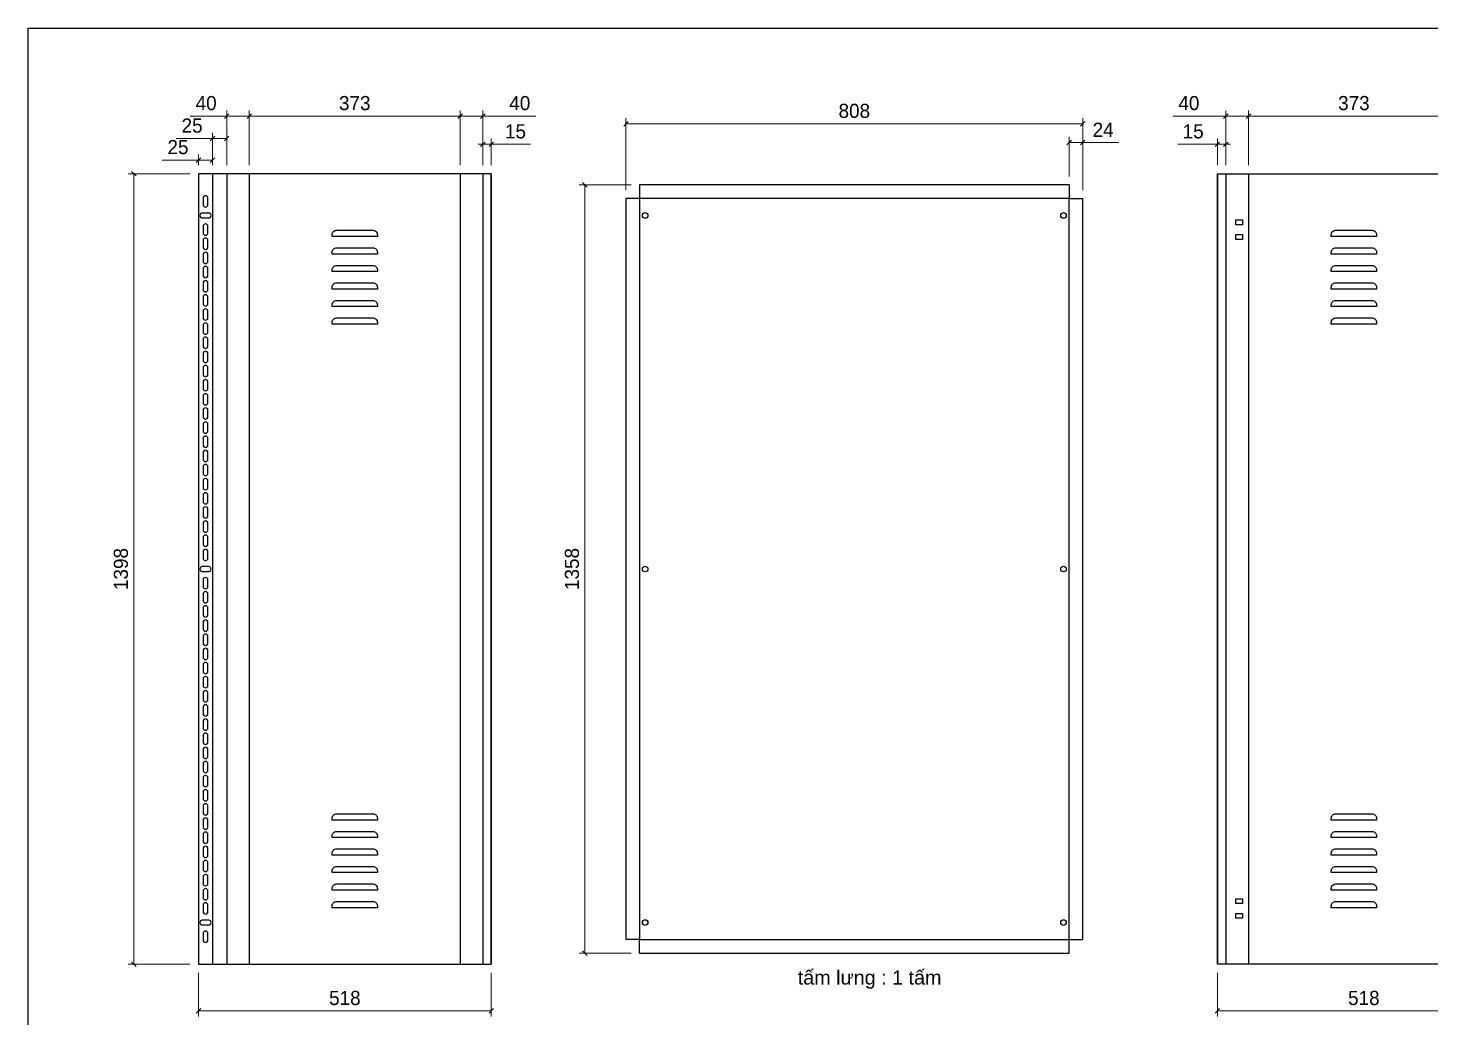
# Model space of a CAD drawing. Header units: millimetres. Extents: x 0 to 3881, y 0 to 2744.
# Drawn here: x 0 to 2482, y 994 to 2744 of the extents above; entities that cross this region are included whole.
import ezdxf
from ezdxf.enums import TextEntityAlignment as Align

# ---------------------------------------------------------------- set-up
doc = ezdxf.new("R2010")
doc.units = ezdxf.units.MM
doc.layers.add('DIM', color=253, linetype='Continuous')
doc.styles.add('Tahoma (Input Text)', font='tahoma.ttf')
doc.dimstyles.new('Dim-25', dxfattribs={"dimtxt": 25, "dimasz": 8, "dimexe": 10, "dimexo": 15, "dimgap": 10, "dimtad": 1, "dimdec": 0, "dimtxsty": 'Standard', "dimblk": 'OBLIQUE', "dimcen": 10, "dimclrd": 5, "dimclre": 5, "dimclrt": 3, "dimazin": 3, "dimtfac": 1, "dimtdec": 0, "dimtmove": 0, "dimatfit": 3, "dimldrblk": 'OBLIQUE', "dimlwd": 9, "dimlwe": 9})

# ---------------------------------------------------------------- blocks, each defined once
blk = doc.blocks.new('*D1')
at = {"color": 0, "linetype": 'ByBlock', "lineweight": -2}
for p, q in [((800.4, 2534.8), (808.4, 2542.8)), ((823.4, 2542.8), (815.4, 2534.8))]:
    blk.add_line(p, q, dxfattribs=at)
at = {"layer": 'Defpoints', "color": 0, "ltscale": 3, "transparency": 16777216}
for p in [(819.4, 2538.8), (804.4, 2486.8), (819.4, 2486.8)]:
    blk.add_point(p, dxfattribs=at)
at = {"layer": 'DIM', "color": 5, "lineweight": 9, "ltscale": 3, "transparency": 16777216}
for p, q in [((804.4, 2538.8), (796.4, 2538.8)), ((804.4, 2501.8), (804.4, 2548.8)), ((804.4, 2538.8), (819.4, 2538.8)), ((819.4, 2501.8), (819.4, 2548.8)), ((819.4, 2538.8), (889, 2538.8))]:
    blk.add_line(p, q, dxfattribs=at)
at = {"layer": 'DIM', "color": 3, "ltscale": 3, "transparency": 16777216, "insert": (862.2, 2561.6), "char_height": 25, "attachment_point": 5}
blk.add_mtext('15', dxfattribs=at)
blk = doc.blocks.new('_Oblique')
at = {"color": 0, "linetype": 'ByBlock', "lineweight": -2}
blk.add_line((-0.5, -0.5), (0.5, 0.5), dxfattribs=at)
blk = doc.blocks.new('*D2')
at = {"color": 0, "linetype": 'ByBlock', "lineweight": -2}
for p, q in [((768.4, 2592.7), (760.4, 2584.7)), ((800.4, 2584.7), (808.4, 2592.7))]:
    blk.add_line(p, q, dxfattribs=at)
at = {"layer": 'Defpoints', "color": 0, "ltscale": 3, "transparency": 16777216}
for p in [(764.4, 2588.7), (764.4, 2486.8), (804.4, 2486.8)]:
    blk.add_point(p, dxfattribs=at)
at = {"layer": 'DIM', "color": 5, "lineweight": 9, "ltscale": 3, "transparency": 16777216}
for p, q in [((764.4, 2501.8), (764.4, 2598.7)), ((764.4, 2588.7), (804.4, 2588.7)), ((804.4, 2501.8), (804.4, 2598.7)), ((804.4, 2588.7), (898.2, 2588.7))]:
    blk.add_line(p, q, dxfattribs=at)
at = {"layer": 'DIM', "color": 3, "ltscale": 3, "transparency": 16777216, "insert": (869.8, 2611.5), "char_height": 25, "attachment_point": 5}
blk.add_mtext('40', dxfattribs=at)
blk = doc.blocks.new('*D3')
at = {"color": 0, "linetype": 'ByBlock', "lineweight": -2}
for p, q in [((395.4, 2592.7), (387.4, 2584.7)), ((760.4, 2584.7), (768.4, 2592.7))]:
    blk.add_line(p, q, dxfattribs=at)
at = {"layer": 'Defpoints', "color": 0, "ltscale": 3, "transparency": 16777216}
for p in [(391.4, 2588.7), (391.4, 2486.8), (764.4, 2486.8)]:
    blk.add_point(p, dxfattribs=at)
at = {"layer": 'DIM', "color": 5, "lineweight": 9, "ltscale": 3, "transparency": 16777216}
for p, q in [((391.4, 2501.8), (391.4, 2598.7)), ((764.4, 2588.7), (391.4, 2588.7)), ((764.4, 2501.8), (764.4, 2598.7))]:
    blk.add_line(p, q, dxfattribs=at)
at = {"layer": 'DIM', "color": 3, "ltscale": 3, "transparency": 16777216, "insert": (577.9, 2611.5), "char_height": 25, "attachment_point": 5}
blk.add_mtext('373', dxfattribs=at)
blk = doc.blocks.new('*D4')
at = {"color": 0, "linetype": 'ByBlock', "lineweight": -2}
for p, q in [((355.4, 2592.7), (347.4, 2584.7)), ((387.4, 2584.7), (395.4, 2592.7))]:
    blk.add_line(p, q, dxfattribs=at)
at = {"layer": 'Defpoints', "color": 0, "ltscale": 3, "transparency": 16777216}
for p in [(351.4, 2588.7), (351.4, 2486.8), (391.4, 2486.8)]:
    blk.add_point(p, dxfattribs=at)
at = {"layer": 'DIM', "color": 5, "lineweight": 9, "ltscale": 3, "transparency": 16777216}
for p, q in [((351.4, 2588.7), (286.7, 2588.7)), ((351.4, 2501.8), (351.4, 2598.7)), ((391.4, 2588.7), (351.4, 2588.7)), ((391.4, 2501.8), (391.4, 2598.7))]:
    blk.add_line(p, q, dxfattribs=at)
at = {"layer": 'DIM', "color": 3, "ltscale": 3, "transparency": 16777216, "insert": (315, 2611.5), "char_height": 25, "attachment_point": 5}
blk.add_mtext('40', dxfattribs=at)
blk = doc.blocks.new('*D5')
at = {"color": 0, "linetype": 'ByBlock', "lineweight": -2}
for p, q in [((330.4, 2553), (322.4, 2545)), ((347.4, 2545), (355.4, 2553))]:
    blk.add_line(p, q, dxfattribs=at)
at = {"layer": 'Defpoints', "color": 0, "ltscale": 3, "transparency": 16777216}
for p in [(326.4, 2549), (326.4, 2486.8), (351.4, 2486.8)]:
    blk.add_point(p, dxfattribs=at)
at = {"layer": 'DIM', "color": 5, "lineweight": 9, "ltscale": 3, "transparency": 16777216}
for p, q in [((326.4, 2501.8), (326.4, 2559)), ((351.4, 2501.8), (351.4, 2559)), ((326.4, 2549), (262, 2549)), ((351.4, 2549), (326.4, 2549))]:
    blk.add_line(p, q, dxfattribs=at)
at = {"layer": 'DIM', "color": 3, "ltscale": 3, "transparency": 16777216, "insert": (290.2, 2571.8), "char_height": 25, "attachment_point": 5}
blk.add_mtext('25', dxfattribs=at)
blk = doc.blocks.new('*D6')
at = {"color": 0, "linetype": 'ByBlock', "lineweight": -2}
for p, q in [((305.4, 2514.9), (297.4, 2506.9)), ((322.4, 2506.9), (330.4, 2514.9))]:
    blk.add_line(p, q, dxfattribs=at)
at = {"layer": 'Defpoints', "color": 0, "ltscale": 3, "transparency": 16777216}
for p in [(301.4, 2510.9), (301.4, 2486.8), (326.4, 2486.8)]:
    blk.add_point(p, dxfattribs=at)
at = {"layer": 'DIM', "color": 5, "lineweight": 9, "ltscale": 3, "transparency": 16777216}
for p, q in [((301.4, 2510.9), (237, 2510.9)), ((301.4, 2501.8), (301.4, 2520.9)), ((326.4, 2510.9), (301.4, 2510.9)), ((326.4, 2501.8), (326.4, 2520.9))]:
    blk.add_line(p, q, dxfattribs=at)
at = {"layer": 'DIM', "color": 3, "ltscale": 3, "transparency": 16777216, "insert": (265.2, 2533.7), "char_height": 25, "attachment_point": 5}
blk.add_mtext('25', dxfattribs=at)
blk = doc.blocks.new('*D7')
at = {"color": 0, "linetype": 'ByBlock', "lineweight": -2}
for p, q in [((191.1, 2482.8), (183.1, 2490.8)), ((183.1, 1093.2), (191.1, 1085.2))]:
    blk.add_line(p, q, dxfattribs=at)
at = {"layer": 'Defpoints', "color": 0, "ltscale": 3, "transparency": 16777216}
for p in [(301.4, 2486.8), (187.1, 1089.2), (301.4, 1089.2)]:
    blk.add_point(p, dxfattribs=at)
at = {"layer": 'DIM', "color": 5, "lineweight": 9, "ltscale": 3, "transparency": 16777216}
for p, q in [((286.4, 2486.8), (177.1, 2486.8)), ((187.1, 2486.8), (187.1, 1089.2)), ((286.4, 1089.2), (177.1, 1089.2))]:
    blk.add_line(p, q, dxfattribs=at)
at = {"layer": 'DIM', "color": 3, "ltscale": 3, "transparency": 16777216, "insert": (164.3, 1788), "char_height": 25, "attachment_point": 5, "rotation": 90}
blk.add_mtext('1398', dxfattribs=at)
blk = doc.blocks.new('*D8')
at = {"color": 0, "linetype": 'ByBlock', "lineweight": -2}
for p, q in [((305.4, 1010.8), (297.4, 1002.8)), ((815.4, 1002.8), (823.4, 1010.8))]:
    blk.add_line(p, q, dxfattribs=at)
at = {"layer": 'Defpoints', "color": 0, "ltscale": 3, "transparency": 16777216}
for p in [(301.4, 1089.2), (819.4, 1089.2), (819.4, 1006.8)]:
    blk.add_point(p, dxfattribs=at)
at = {"layer": 'DIM', "color": 5, "lineweight": 9, "ltscale": 3, "transparency": 16777216}
for p, q in [((301.4, 1074.2), (301.4, 996.8)), ((819.4, 1074.2), (819.4, 996.8)), ((301.4, 1006.8), (819.4, 1006.8))]:
    blk.add_line(p, q, dxfattribs=at)
at = {"layer": 'DIM', "color": 3, "ltscale": 3, "transparency": 16777216, "insert": (560.4, 1029.5), "char_height": 25, "attachment_point": 5}
blk.add_mtext('518', dxfattribs=at)
blk = doc.blocks.new('khungtenAsean2')
at = {"color": 7}
blk.add_lwpolyline([(0, 0), (2970, 0), (2970, -2100), (0, -2100)], close=True, dxfattribs=at)
at = {"color": 1, "style": 'Tahoma (Input Text)', "flags": 8}
for tag, p in [('#03', (506.6, -2019.3)), ('#01', (137.1, -2021.3)), ('#05', (1106.6, -2021.3)), ('#07', (1834.7, -2021.3)), ('#09', (2146.7, -2021.3)), ('#02', (98.5, -2081.3)), ('#04', (486.1, -2081.3)), ('#06', (1065.3, -2081.3)), ('#08', (1817.4, -2081.3)), ('#10', (2146.7, -2081.3))]:
    blk.add_attdef(tag, p, '', height=25, dxfattribs=at)
blk.add_attdef('#11', text='', height=25, dxfattribs=at).set_placement((2915, -2067.3), align=Align.CENTER)
blk = doc.blocks.new('*D9')
at = {"color": 0, "linetype": 'ByBlock', "lineweight": -2}
for p, q in [((1845.6, 2545.9), (1837.6, 2537.9)), ((1861.6, 2537.9), (1869.6, 2545.9))]:
    blk.add_line(p, q, dxfattribs=at)
at = {"layer": 'Defpoints', "color": 0, "ltscale": 3, "transparency": 16777216}
for p in [(1865.6, 2541.9), (1841.6, 2467), (1865.6, 2443)]:
    blk.add_point(p, dxfattribs=at)
at = {"layer": 'DIM', "color": 5, "lineweight": 9, "ltscale": 3, "transparency": 16777216}
for p, q in [((1841.6, 2482), (1841.6, 2551.9)), ((1841.6, 2541.9), (1865.6, 2541.9)), ((1865.6, 2458), (1865.6, 2551.9)), ((1865.6, 2541.9), (1929.7, 2541.9))]:
    blk.add_line(p, q, dxfattribs=at)
at = {"layer": 'DIM', "color": 3, "ltscale": 3, "transparency": 16777216, "insert": (1901.7, 2564.5), "char_height": 25, "attachment_point": 5}
blk.add_mtext('24', dxfattribs=at)
blk = doc.blocks.new('*D10')
at = {"color": 0, "linetype": 'ByBlock', "lineweight": -2}
for p, q in [((1061.6, 2579), (1053.6, 2571)), ((1861.6, 2571), (1869.6, 2579))]:
    blk.add_line(p, q, dxfattribs=at)
at = {"layer": 'Defpoints', "color": 0, "ltscale": 3, "transparency": 16777216}
for p in [(1057.6, 2575), (1057.6, 2443), (1865.6, 2443)]:
    blk.add_point(p, dxfattribs=at)
at = {"layer": 'DIM', "color": 5, "lineweight": 9, "ltscale": 3, "transparency": 16777216}
for p, q in [((1057.6, 2458), (1057.6, 2585)), ((1865.6, 2458), (1865.6, 2585)), ((1865.6, 2575), (1057.6, 2575))]:
    blk.add_line(p, q, dxfattribs=at)
at = {"layer": 'DIM', "color": 3, "ltscale": 3, "transparency": 16777216, "insert": (1461.6, 2597.8), "char_height": 25, "attachment_point": 5}
blk.add_mtext('808', dxfattribs=at)
blk = doc.blocks.new('*D11')
at = {"color": 0, "linetype": 'ByBlock', "lineweight": -2}
for p, q in [((989, 2463), (981, 2471)), ((981, 1113), (989, 1105))]:
    blk.add_line(p, q, dxfattribs=at)
at = {"layer": 'Defpoints', "color": 0, "ltscale": 3, "transparency": 16777216}
for p in [(1081.6, 2467), (985, 1109), (1081.6, 1109)]:
    blk.add_point(p, dxfattribs=at)
at = {"layer": 'DIM', "color": 5, "lineweight": 9, "ltscale": 3, "transparency": 16777216}
for p, q in [((1066.6, 2467), (975, 2467)), ((985, 2467), (985, 1109)), ((1066.6, 1109), (975, 1109))]:
    blk.add_line(p, q, dxfattribs=at)
at = {"layer": 'DIM', "color": 3, "ltscale": 3, "transparency": 16777216, "insert": (962.2, 1788), "char_height": 25, "attachment_point": 5, "rotation": 90}
blk.add_mtext('1358', dxfattribs=at)
blk = doc.blocks.new('*D12')
at = {"color": 0, "linetype": 'ByBlock', "lineweight": -2}
for p, q in [((2099.8, 2534.8), (2107.8, 2542.8)), ((2122.8, 2542.8), (2114.8, 2534.8))]:
    blk.add_line(p, q, dxfattribs=at)
at = {"layer": 'Defpoints', "color": 0, "ltscale": 3, "transparency": 16777216}
for p in [(2103.8, 2538.8), (2103.8, 2486.8), (2118.8, 2486.8)]:
    blk.add_point(p, dxfattribs=at)
at = {"layer": 'DIM', "color": 5, "lineweight": 9, "ltscale": 3, "transparency": 16777216}
for p, q in [((2103.8, 2538.8), (2034.1, 2538.8)), ((2103.8, 2501.8), (2103.8, 2548.8)), ((2118.8, 2538.8), (2103.8, 2538.8)), ((2118.8, 2501.8), (2118.8, 2548.8)), ((2118.8, 2538.8), (2126.8, 2538.8))]:
    blk.add_line(p, q, dxfattribs=at)
at = {"layer": 'DIM', "color": 3, "ltscale": 3, "transparency": 16777216, "insert": (2061, 2561.6), "char_height": 25, "attachment_point": 5}
blk.add_mtext('15', dxfattribs=at)
blk = doc.blocks.new('*D13')
at = {"color": 0, "linetype": 'ByBlock', "lineweight": -2}
for p, q in [((2122.8, 2592.7), (2114.8, 2584.7)), ((2154.8, 2584.7), (2162.8, 2592.7))]:
    blk.add_line(p, q, dxfattribs=at)
at = {"layer": 'Defpoints', "color": 0, "ltscale": 3, "transparency": 16777216}
for p in [(2158.8, 2588.7), (2118.8, 2486.8), (2158.8, 2486.8)]:
    blk.add_point(p, dxfattribs=at)
at = {"layer": 'DIM', "color": 5, "lineweight": 9, "ltscale": 3, "transparency": 16777216}
for p, q in [((2118.8, 2588.7), (2025, 2588.7)), ((2118.8, 2501.8), (2118.8, 2598.7)), ((2158.8, 2588.7), (2118.8, 2588.7)), ((2158.8, 2501.8), (2158.8, 2598.7))]:
    blk.add_line(p, q, dxfattribs=at)
at = {"layer": 'DIM', "color": 3, "ltscale": 3, "transparency": 16777216, "insert": (2053.4, 2611.5), "char_height": 25, "attachment_point": 5}
blk.add_mtext('40', dxfattribs=at)
blk = doc.blocks.new('*D14')
at = {"color": 0, "linetype": 'ByBlock', "lineweight": -2}
for p, q in [((2162.8, 2592.7), (2154.8, 2584.7)), ((2527.8, 2584.7), (2535.8, 2592.7))]:
    blk.add_line(p, q, dxfattribs=at)
at = {"layer": 'Defpoints', "color": 0, "ltscale": 3, "transparency": 16777216}
for p in [(2531.8, 2588.7), (2158.8, 2486.8), (2531.8, 2486.8)]:
    blk.add_point(p, dxfattribs=at)
at = {"layer": 'DIM', "color": 5, "lineweight": 9, "ltscale": 3, "transparency": 16777216}
for p, q in [((2158.8, 2501.8), (2158.8, 2598.7)), ((2158.8, 2588.7), (2531.8, 2588.7)), ((2531.8, 2501.8), (2531.8, 2598.7))]:
    blk.add_line(p, q, dxfattribs=at)
at = {"layer": 'DIM', "color": 3, "ltscale": 3, "transparency": 16777216, "insert": (2345.3, 2611.5), "char_height": 25, "attachment_point": 5}
blk.add_mtext('373', dxfattribs=at)
blk = doc.blocks.new('*D19')
at = {"color": 0, "linetype": 'ByBlock', "lineweight": -2}
for p, q in [((2107.8, 1010.8), (2099.8, 1002.8)), ((2617.8, 1002.8), (2625.8, 1010.8))]:
    blk.add_line(p, q, dxfattribs=at)
at = {"layer": 'Defpoints', "color": 0, "ltscale": 3, "transparency": 16777216}
for p in [(2103.8, 1089.2), (2621.8, 1089.2), (2103.8, 1006.8)]:
    blk.add_point(p, dxfattribs=at)
at = {"layer": 'DIM', "color": 5, "lineweight": 9, "ltscale": 3, "transparency": 16777216}
for p, q in [((2103.8, 1074.2), (2103.8, 996.8)), ((2621.8, 1074.2), (2621.8, 996.8)), ((2621.8, 1006.8), (2103.8, 1006.8))]:
    blk.add_line(p, q, dxfattribs=at)
at = {"layer": 'DIM', "color": 3, "ltscale": 3, "transparency": 16777216, "insert": (2362.8, 1029.5), "char_height": 25, "attachment_point": 5}
blk.add_mtext('518', dxfattribs=at)

msp = doc.modelspace()

# ---------------------------------------------------------------- linework, layer by layer
at = {"color": 7, "ltscale": 3}
for p, q in [((301.4, 2486.8), (301.4, 1089.2)), ((326.4, 2486.8), (326.4, 1089.2)), ((351.4, 2486.8), (351.4, 1089.2)), ((391.4, 2486.8), (391.4, 1089.2)), ((764.4, 2486.8), (764.4, 1089.2)), ((804.4, 2486.8), (804.4, 1089.2)), ((819.4, 2486.8), (819.4, 1089.2)), ((2103.8, 2486.8), (2103.8, 1089.2)), ((2118.8, 2486.8), (2118.8, 1089.2)), ((2158.8, 2486.8), (2158.8, 1089.2))]:
    msp.add_line(p, q, dxfattribs=at)
for points in [[(819.4, 2486.8), (301.4, 2486.8), (301.4, 1089.2), (819.4, 1089.2)], [(2103.8, 2486.8), (2621.8, 2486.8), (2621.8, 1089.2), (2103.8, 1089.2)], [(1081.6, 1133), (1841.6, 1133), (1841.6, 2443), (1081.6, 2443)]]:
    msp.add_lwpolyline(points, close=True, dxfattribs=at)
for points in [[(1081.6, 2467), (1081.6, 2443), (1057.6, 2443)], [(1841.6, 2467), (1081.6, 2467)], [(1841.6, 2467), (1841.6, 2443), (1865.6, 2443)], [(1057.6, 2443), (1057.6, 1133)], [(1865.6, 1133), (1865.6, 2443)], [(1081.6, 1109), (1081.6, 1133), (1057.6, 1133)], [(1841.6, 1109), (1841.6, 1133), (1865.6, 1133)], [(1081.6, 1109), (1841.6, 1109)]]:
    msp.add_lwpolyline(points, dxfattribs=at)
at = {"color": 2, "ltscale": 3}
for points in [[(318.1, 2432.2), (318.1, 2443.7, 1), (309.6, 2443.7), (309.6, 2432.2, 1)], [(319.6, 2417.2), (308.1, 2417.2, 1), (308.1, 2408.7), (319.6, 2408.7, 1)], [(318.1, 2382.2), (318.1, 2393.7, 1), (309.6, 2393.7), (309.6, 2382.2, 1)], [(318.1, 2357.2), (318.1, 2368.7, 1), (309.6, 2368.7), (309.6, 2357.2, 1)], [(318.1, 2332.2), (318.1, 2343.7, 1), (309.6, 2343.7), (309.6, 2332.2, 1)], [(318.1, 2307.2), (318.1, 2318.7, 1), (309.6, 2318.7), (309.6, 2307.2, 1)], [(318.1, 2282.2), (318.1, 2293.7, 1), (309.6, 2293.7), (309.6, 2282.2, 1)], [(318.1, 2257.2), (318.1, 2268.7, 1), (309.6, 2268.7), (309.6, 2257.2, 1)], [(318.1, 2232.2), (318.1, 2243.7, 1), (309.6, 2243.7), (309.6, 2232.2, 1)], [(318.1, 2207.2), (318.1, 2218.7, 1), (309.6, 2218.7), (309.6, 2207.2, 1)], [(318.1, 2182.2), (318.1, 2193.7, 1), (309.6, 2193.7), (309.6, 2182.2, 1)], [(318.1, 2157.2), (318.1, 2168.7, 1), (309.6, 2168.7), (309.6, 2157.2, 1)], [(318.1, 2132.2), (318.1, 2143.7, 1), (309.6, 2143.7), (309.6, 2132.2, 1)], [(318.1, 2107.2), (318.1, 2118.7, 1), (309.6, 2118.7), (309.6, 2107.2, 1)], [(318.1, 2082.2), (318.1, 2093.7, 1), (309.6, 2093.7), (309.6, 2082.2, 1)], [(318.1, 2057.2), (318.1, 2068.7, 1), (309.6, 2068.7), (309.6, 2057.2, 1)], [(318.1, 2032.2), (318.1, 2043.7, 1), (309.6, 2043.7), (309.6, 2032.2, 1)], [(318.1, 2007.2), (318.1, 2018.7, 1), (309.6, 2018.7), (309.6, 2007.2, 1)], [(318.1, 1982.2), (318.1, 1993.7, 1), (309.6, 1993.7), (309.6, 1982.2, 1)], [(318.1, 1957.2), (318.1, 1968.7, 1), (309.6, 1968.7), (309.6, 1957.2, 1)], [(318.1, 1932.2), (318.1, 1943.7, 1), (309.6, 1943.7), (309.6, 1932.2, 1)], [(318.1, 1907.2), (318.1, 1918.7, 1), (309.6, 1918.7), (309.6, 1907.2, 1)], [(318.1, 1882.2), (318.1, 1893.7, 1), (309.6, 1893.7), (309.6, 1882.2, 1)], [(318.1, 1857.2), (318.1, 1868.7, 1), (309.6, 1868.7), (309.6, 1857.2, 1)], [(318.1, 1832.2), (318.1, 1843.7, 1), (309.6, 1843.7), (309.6, 1832.2, 1)], [(318.1, 1807.2), (318.1, 1818.7, 1), (309.6, 1818.7), (309.6, 1807.2, 1)], [(319.6, 1792.2), (308.1, 1792.2, 1), (308.1, 1783.7), (319.6, 1783.7, 1)], [(318.1, 1757.2), (318.1, 1768.7, 1), (309.6, 1768.7), (309.6, 1757.2, 1)], [(318.1, 1732.2), (318.1, 1743.7, 1), (309.6, 1743.7), (309.6, 1732.2, 1)], [(318.1, 1707.2), (318.1, 1718.7, 1), (309.6, 1718.7), (309.6, 1707.2, 1)], [(318.1, 1682.2), (318.1, 1693.7, 1), (309.6, 1693.7), (309.6, 1682.2, 1)], [(318.1, 1657.2), (318.1, 1668.7, 1), (309.6, 1668.7), (309.6, 1657.2, 1)], [(318.1, 1632.2), (318.1, 1643.7, 1), (309.6, 1643.7), (309.6, 1632.2, 1)], [(318.1, 1607.2), (318.1, 1618.7, 1), (309.6, 1618.7), (309.6, 1607.2, 1)], [(318.1, 1582.2), (318.1, 1593.7, 1), (309.6, 1593.7), (309.6, 1582.2, 1)], [(318.1, 1557.2), (318.1, 1568.7, 1), (309.6, 1568.7), (309.6, 1557.2, 1)], [(318.1, 1532.2), (318.1, 1543.7, 1), (309.6, 1543.7), (309.6, 1532.2, 1)], [(318.1, 1507.2), (318.1, 1518.7, 1), (309.6, 1518.7), (309.6, 1507.2, 1)], [(318.1, 1482.2), (318.1, 1493.7, 1), (309.6, 1493.7), (309.6, 1482.2, 1)], [(318.1, 1457.2), (318.1, 1468.7, 1), (309.6, 1468.7), (309.6, 1457.2, 1)], [(318.1, 1432.2), (318.1, 1443.7, 1), (309.6, 1443.7), (309.6, 1432.2, 1)], [(318.1, 1407.2), (318.1, 1418.7, 1), (309.6, 1418.7), (309.6, 1407.2, 1)], [(318.1, 1382.2), (318.1, 1393.7, 1), (309.6, 1393.7), (309.6, 1382.2, 1)], [(318.1, 1357.2), (318.1, 1368.7, 1), (309.6, 1368.7), (309.6, 1357.2, 1)], [(318.1, 1332.2), (318.1, 1343.7, 1), (309.6, 1343.7), (309.6, 1332.2, 1)], [(318.1, 1307.2), (318.1, 1318.7, 1), (309.6, 1318.7), (309.6, 1307.2, 1)], [(318.1, 1282.2), (318.1, 1293.7, 1), (309.6, 1293.7), (309.6, 1282.2, 1)], [(318.1, 1257.2), (318.1, 1268.7, 1), (309.6, 1268.7), (309.6, 1257.2, 1)], [(318.1, 1232.2), (318.1, 1243.7, 1), (309.6, 1243.7), (309.6, 1232.2, 1)], [(318.1, 1207.2), (318.1, 1218.7, 1), (309.6, 1218.7), (309.6, 1207.2, 1)], [(318.1, 1182.2), (318.1, 1193.7, 1), (309.6, 1193.7), (309.6, 1182.2, 1)], [(319.6, 1167.2), (308.1, 1167.2, 1), (308.1, 1158.7), (319.6, 1158.7, 1)], [(318.1, 1132.2), (318.1, 1143.7, 1), (309.6, 1143.7), (309.6, 1132.2, 1)]]:
    msp.add_lwpolyline(points, format="xyb", close=True, dxfattribs=at)
at = {"color": 2}
for points in [[(545.9, 2386.8), (609.9, 2386.8, -0.414214), (617.9, 2378.8), (617.9, 2375.8), (537.9, 2375.8), (537.9, 2378.8, -0.414214)], [(2313.3, 2386.8), (2377.3, 2386.8, -0.414214), (2385.3, 2378.8), (2385.3, 2375.8), (2305.3, 2375.8), (2305.3, 2378.8, -0.414214)], [(545.9, 2355.8), (609.9, 2355.8, -0.414214), (617.9, 2347.8), (617.9, 2344.8), (537.9, 2344.8), (537.9, 2347.8, -0.414214)], [(2313.3, 2355.8), (2377.3, 2355.8, -0.414214), (2385.3, 2347.8), (2385.3, 2344.8), (2305.3, 2344.8), (2305.3, 2347.8, -0.414214)], [(545.9, 2324.8), (609.9, 2324.8, -0.414214), (617.9, 2316.8), (617.9, 2313.8), (537.9, 2313.8), (537.9, 2316.8, -0.414214)], [(2313.3, 2324.8), (2377.3, 2324.8, -0.414214), (2385.3, 2316.8), (2385.3, 2313.8), (2305.3, 2313.8), (2305.3, 2316.8, -0.414214)], [(545.9, 2293.8), (609.9, 2293.8, -0.414214), (617.9, 2285.8), (617.9, 2282.8), (537.9, 2282.8), (537.9, 2285.8, -0.414214)], [(2313.3, 2293.8), (2377.3, 2293.8, -0.414214), (2385.3, 2285.8), (2385.3, 2282.8), (2305.3, 2282.8), (2305.3, 2285.8, -0.414214)], [(545.9, 2262.8), (609.9, 2262.8, -0.414214), (617.9, 2254.8), (617.9, 2251.8), (537.9, 2251.8), (537.9, 2254.8, -0.414214)], [(2313.3, 2262.8), (2377.3, 2262.8, -0.414214), (2385.3, 2254.8), (2385.3, 2251.8), (2305.3, 2251.8), (2305.3, 2254.8, -0.414214)], [(545.9, 2231.8), (609.9, 2231.8, -0.414214), (617.9, 2223.8), (617.9, 2220.8), (537.9, 2220.8), (537.9, 2223.8, -0.414214)], [(2313.3, 2231.8), (2377.3, 2231.8, -0.414214), (2385.3, 2223.8), (2385.3, 2220.8), (2305.3, 2220.8), (2305.3, 2223.8, -0.414214)], [(545.9, 1355.2), (609.9, 1355.2, -0.414214), (617.9, 1347.2), (617.9, 1344.2), (537.9, 1344.2), (537.9, 1347.2, -0.414214)], [(2313.3, 1355.2), (2377.3, 1355.2, -0.414214), (2385.3, 1347.2), (2385.3, 1344.2), (2305.3, 1344.2), (2305.3, 1347.2, -0.414214)], [(545.9, 1324.2), (609.9, 1324.2, -0.414214), (617.9, 1316.2), (617.9, 1313.2), (537.9, 1313.2), (537.9, 1316.2, -0.414214)], [(2313.3, 1324.2), (2377.3, 1324.2, -0.414214), (2385.3, 1316.2), (2385.3, 1313.2), (2305.3, 1313.2), (2305.3, 1316.2, -0.414214)], [(545.9, 1293.2), (609.9, 1293.2, -0.414214), (617.9, 1285.2), (617.9, 1282.2), (537.9, 1282.2), (537.9, 1285.2, -0.414214)], [(2313.3, 1293.2), (2377.3, 1293.2, -0.414214), (2385.3, 1285.2), (2385.3, 1282.2), (2305.3, 1282.2), (2305.3, 1285.2, -0.414214)], [(545.9, 1262.2), (609.9, 1262.2, -0.414214), (617.9, 1254.2), (617.9, 1251.2), (537.9, 1251.2), (537.9, 1254.2, -0.414214)], [(2313.3, 1262.2), (2377.3, 1262.2, -0.414214), (2385.3, 1254.2), (2385.3, 1251.2), (2305.3, 1251.2), (2305.3, 1254.2, -0.414214)], [(545.9, 1231.2), (609.9, 1231.2, -0.414214), (617.9, 1223.2), (617.9, 1220.2), (537.9, 1220.2), (537.9, 1223.2, -0.414214)], [(2313.3, 1231.2), (2377.3, 1231.2, -0.414214), (2385.3, 1223.2), (2385.3, 1220.2), (2305.3, 1220.2), (2305.3, 1223.2, -0.414214)], [(545.9, 1200.2), (609.9, 1200.2, -0.414214), (617.9, 1192.2), (617.9, 1189.2), (537.9, 1189.2), (537.9, 1192.2, -0.414214)], [(2313.3, 1200.2), (2377.3, 1200.2, -0.414214), (2385.3, 1192.2), (2385.3, 1189.2), (2305.3, 1189.2), (2305.3, 1192.2, -0.414214)]]:
    msp.add_lwpolyline(points, format="xyb", close=True, dxfattribs=at)
for points in [[(2136.3, 2405.2), (2148.3, 2405.2), (2148.3, 2396.7), (2136.3, 2396.7)], [(2136.3, 2379.2), (2148.3, 2379.2), (2148.3, 2370.7), (2136.3, 2370.7)], [(2136.3, 1205.2), (2148.3, 1205.2), (2148.3, 1196.7), (2136.3, 1196.7)], [(2136.3, 1179.2), (2148.3, 1179.2), (2148.3, 1170.7), (2136.3, 1170.7)]]:
    msp.add_lwpolyline(points, close=True, dxfattribs=at)
at = {"color": 2, "ltscale": 3}
for centre in [(1091.6, 2413), (1831.6, 2413), (1091.6, 1788), (1831.6, 1788), (1091.6, 1163), (1831.6, 1163)]:
    msp.add_circle(centre, 5, dxfattribs=at)

# ---------------------------------------------------------------- block references
at = {"color": 7, "xscale": 1.306799999998474, "yscale": 1.306799999998474, "zscale": 1.306799999998474}
msp.add_blockref('khungtenAsean2', (0, 2744.3), dxfattribs=at)

# ---------------------------------------------------------------- texts
at = {"color": 7, "insert": (1488.6, 1062.1), "char_height": 25, "width": 699.046, "attachment_point": 5}
msp.add_mtext('{\\fArial|b0|i0|c0|p34;tấm lưng : 1 tấm}', dxfattribs=at)

# ---------------------------------------------------------------- dimensions: what is measured, and where the dimension line sits
at = {"layer": 'DIM', "color": 7, "ltscale": 3}
for base, p1, p2, picture, middle in [((351.4, 2588.7), (391.4, 2486.8), (351.4, 2486.8), '*D4', (315, 2611.5)), ((391.4, 2588.7), (764.4, 2486.8), (391.4, 2486.8), '*D3', (577.9, 2611.5)), ((1057.6, 2575), (1865.6, 2443), (1057.6, 2443), '*D10', (1461.6, 2597.8)), ((326.4, 2549), (351.4, 2486.8), (326.4, 2486.8), '*D5', (290.2, 2571.8)), ((1865.6, 2541.9), (1841.6, 2467), (1865.6, 2443), '*D9', (1901.7, 2564.5)), ((819.4, 2538.8), (804.4, 2486.8), (819.4, 2486.8), '*D1', (862.2, 2561.6)), ((301.4, 2510.9), (326.4, 2486.8), (301.4, 2486.8), '*D6', (265.2, 2533.7)), ((819.4, 1006.8), (301.4, 1089.2), (819.4, 1089.2), '*D8', (560.4, 1029.5))]:
    dim = msp.add_linear_dim(base=base, p1=p1, p2=p2, dimstyle='Dim-25', dxfattribs=at)
    dim.commit()
    dim.dimension.update_dxf_attribs({"geometry": picture, "text_midpoint": middle})
dim = msp.add_linear_dim(base=(764.4, 2588.7), p1=(804.4, 2486.8), p2=(764.4, 2486.8), dimstyle='Dim-25', dxfattribs=at)
dim.commit()
dim.dimension.update_dxf_attribs({"geometry": '*D2', "text_midpoint": (869.8, 2588.7), "dimtype": 160})
dim = msp.add_linear_dim(base=(2158.8, 2588.7), p1=(2118.8, 2486.8), p2=(2158.8, 2486.8), angle=180, dimstyle='Dim-25', dxfattribs=at)
dim.commit()
dim.dimension.update_dxf_attribs({"geometry": '*D13', "text_midpoint": (2053.4, 2588.7), "dimtype": 160})
for base, p1, p2, angle, picture, middle in [((2531.8, 2588.7), (2158.8, 2486.8), (2531.8, 2486.8), 180, '*D14', (2345.3, 2611.5)), ((2103.8, 2538.8), (2118.8, 2486.8), (2103.8, 2486.8), 180, '*D12', (2061, 2561.6)), ((187.1, 1089.2), (301.4, 2486.8), (301.4, 1089.2), 90, '*D7', (164.3, 1788)), ((985, 1109), (1081.6, 2467), (1081.6, 1109), 90, '*D11', (962.2, 1788)), ((2103.8, 1006.8), (2621.8, 1089.2), (2103.8, 1089.2), 180, '*D19', (2362.8, 1029.5))]:
    dim = msp.add_linear_dim(base=base, p1=p1, p2=p2, angle=angle, dimstyle='Dim-25', dxfattribs=at)
    dim.commit()
    dim.dimension.update_dxf_attribs({"geometry": picture, "text_midpoint": middle})

doc.saveas('drawing.dxf')
